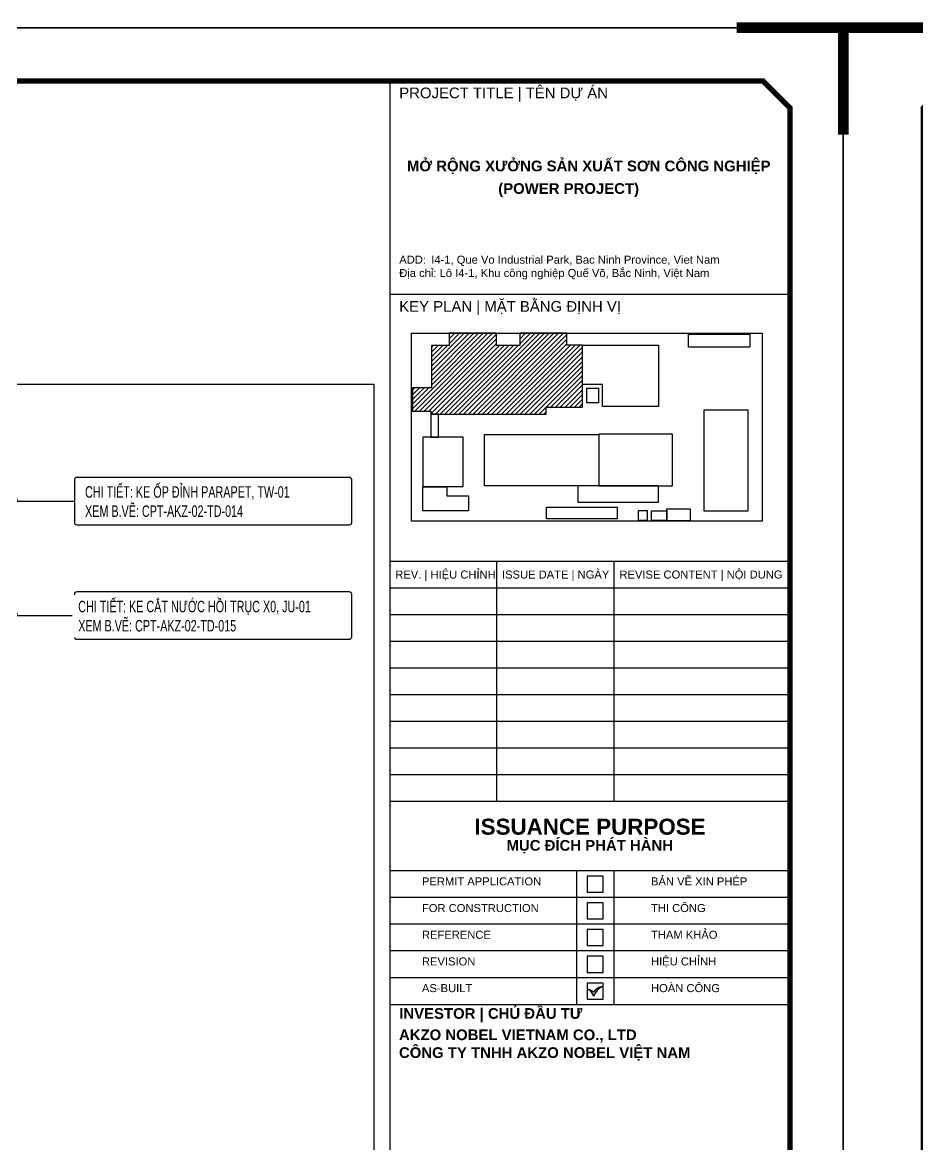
# Model space of a CAD drawing. Header units: inches. Extents: x 340055 to 349452, y -34649 to -30845.
# Drawn here: x 342622.6 to 342817.2, y -32534 to -32290.2 of the extents above; entities that cross this region are included whole.
import ezdxf

# ---------------------------------------------------------------- set-up
doc = ezdxf.new("R2010")
doc.units = ezdxf.units.IN
doc.header["$MEASUREMENT"] = 0
doc.layers.add('3', color=3, linetype='Continuous')
doc.layers.add('NET IN', color=3, linetype='Continuous')
for name, color, linetype, lineweight in [('TL-TIILE BLOCK A2$0$TL-TITLE BLOCK - TEXT @ 1', 7, 'Continuous', 25), ('TL-TIILE BLOCK A2$0$TL-TITLE BLOCK 1', 7, 'Continuous', 50), ('TL-TIILE BLOCK A2$0$TL-TITLE BLOCK 2', 7, 'Continuous', 25), ('TL-TITLE BLOCK - TEXT', 7, 'Continuous', 25)]:
    doc.layers.add(name, color=color, linetype=linetype, lineweight=lineweight)
doc.styles.add('ST1', font='times.ttf', dxfattribs={"width": 0.7})
doc.styles.add('ST1H', font='vnshxh.shx', dxfattribs={"width": 0.7})
doc.styles.add('TL-TIILE BLOCK A2$0$MEP-TEXT T.BLOCK 1', font='arial.ttf', dxfattribs={"height": 1.5})
doc.styles.add('TL-TIILE BLOCK A2$0$MEP-TEXT T.BLOCK 2', font='arial.ttf')
doc.styles.add('TL-TIILE BLOCK A2$0$MEP-TEXT T.BLOCK 3', font='arial.ttf', dxfattribs={"height": 3})
doc.dimstyles.new('100', dxfattribs={"dimtxt": 3, "dimasz": 1.5, "dimexe": 1, "dimexo": 0, "dimgap": 1, "dimtad": 1, "dimdec": 0, "dimlfac": 100, "dimzin": 0, "dimdsep": 46, "dimtxsty": 'ST1', "dimblk": 'OBLIQUE', "dimcen": 1, "dimdle": 1, "dimclrd": 8, "dimclre": 8, "dimclrt": 3, "dimadec": 0, "dimazin": 0, "dimtfac": 1, "dimtdec": 0, "dimtix": 1, "dimtmove": 1, "dimatfit": 3, "dimfxl": 0, "dimtolj": 1, "dimtzin": 0, "dimlwd": -1, "dimlwe": -1, "dimarcsym": 0})

# ---------------------------------------------------------------- blocks, each defined once
blk = doc.blocks.new('_Oblique')
at = {"color": 0, "linetype": 'ByBlock', "lineweight": -2}
blk.add_line((-0.5, -0.5), (0.5, 0.5), dxfattribs=at)
blk = doc.blocks.new('kt kien truc 1')
at = {"layer": 'TL-TIILE BLOCK A2$0$TL-TITLE BLOCK 2'}
h = blk.add_hatch(color=256, dxfattribs=at)
edge = h.paths.add_edge_path(flags=0)
edge.add_arc((549.2139918450921, 238.0123342127508), 2.366782411324562, 97.45215675905098, 148.1980778255848, ccw=False)
edge.add_arc((550.6404515332106, 237.0086335589203), 3.77234239109412, 117.3554627199894, 155.6927561452269)
edge.add_arc((545.3434936211415, 238.0292343677957), 1.933709643236496, 15.97547494096757, 63.33892493670959)
edge.add_arc((546.0383090538016, 238.1769748931256), 1.589796122815128, 42.920130800001516, 83.757719073408, ccw=False)
at = {"layer": 'TL-TITLE BLOCK - TEXT', "ltscale": 5}
h = blk.add_hatch(dxfattribs=at)
h.set_pattern_fill('ANSI31', color=252, scale=5)
h.set_pattern_definition([(45, (0.6056589822655951, 1.008431430836026), (-0.4419417382415922, 0.4419417382415922), [])])
h.paths.add_polyline_path([(545.1177861023643, 360.5188746352139), (542.2223066576844, 360.5188746352139), (542.2223066576844, 362.7441854701592), (533.3820605613091, 362.7441854701592), (533.3820605613091, 360.489272985706), (528.9963997413324, 360.489272985706), (528.9963997413324, 362.7441854701592), (520.1529842012496, 362.7441854701592), (520.1529842012496, 360.489272985706), (516.807868826867, 360.489272985706), (516.807868826867, 352.5540765176358), (513.2383765987797, 352.5560307979113), (513.2383765987797, 348.1560257390624), (516.7033966225081, 348.1560257390624), (516.7033984195259, 347.5972761715466), (538.3249932594535, 347.5972761715466), (538.3249932594535, 348.9171593409388), (545.1177861023643, 348.9171593409388)])
at = {"layer": 'Defpoints', "color": 8, "const_width": 2}
for points in [[(0, 400), (0, 420), (20, 420)], [(594, 400), (594, 420), (574, 420)]]:
    blk.add_lwpolyline(points, dxfattribs=at)
at = {"layer": 'Defpoints', "color": 8}
blk.add_lwpolyline([(0, 0), (594, 0), (594, 420), (0, 420)], close=True, dxfattribs=at)
at = {"layer": 'TL-TIILE BLOCK A2$0$TL-TITLE BLOCK 1', "const_width": 1}
blk.add_lwpolyline([(20, 10), (579, 10), (584, 15), (584, 405), (579, 410), (20, 410), (15, 405), (15, 15)], close=True, dxfattribs=at)
at = {"layer": 'TL-TIILE BLOCK A2$0$TL-TITLE BLOCK 2'}
for p, q in [((509, 410), (509, 10)), ((584, 370), (509, 370)), ((584, 320), (509, 320)), ((584, 320), (509, 320)), ((529, 320), (529, 275)), ((551, 320), (551, 275)), ((584, 315), (509, 315)), ((584, 310), (509, 310)), ((584, 305), (509, 305)), ((584, 300), (509, 300)), ((584, 295), (509, 295)), ((584, 290), (509, 290)), ((584, 285), (509, 285)), ((584, 280), (509, 280)), ((584, 275), (509, 275)), ((584, 262), (509, 262)), ((544, 262), (544, 237)), ((551, 262), (551, 237)), ((584, 257), (509, 257)), ((584, 252), (509, 252)), ((584, 247), (509, 247)), ((584, 242), (509, 242)), ((509, 237), (584, 237))]:
    blk.add_line(p, q, dxfattribs=at)
for points in [[(549, 261), (546, 261), (546, 258), (549, 258)], [(549, 256), (546, 256), (546, 253), (549, 253)], [(549, 251), (546, 251), (546, 248), (549, 248)], [(549, 246), (546, 246), (546, 243), (549, 243)], [(549, 241), (546, 241), (546, 238), (549, 238)]]:
    blk.add_lwpolyline(points, close=True, dxfattribs=at)
for centre, radius, start, end in [((546.0383090538016, 238.1769748931256), 1.589796122815128, 42.92013079818864, 83.7577190750383), ((545.3434936211415, 238.0292343677957), 1.933709643236496, 15.975474942857, 63.33892493793503), ((550.6404515332106, 237.0086335589203), 3.77234239109412, 117.3554627231242, 155.6927561454837), ((549.2139918450921, 238.0123342127508), 2.366782411324562, 97.45215675719368, 148.1980778286963)]:
    blk.add_arc(centre, radius, start, end, dxfattribs=at)
at = {"layer": 'TL-TITLE BLOCK - TEXT'}
for points in [[(513.0843749086725, 362.7441854701592), (578.8247749086495, 362.7441854701592), (578.8247749086495, 327.5695950043512), (513.0843749086725, 327.5695950043512)], [(565.0197749086492, 362.5901854701592), (576.4597749086479, 362.5901854701592), (576.4597749086479, 360.1701854701591), (565.0197749086492, 360.1701854701591)], [(545.9193340437341, 352.4767265426361), (548.1417643045697, 352.4767265426361), (548.1417643045697, 349.709275947921), (545.9193340437341, 349.709275947921)], [(518.1422005906679, 347.597173416777), (516.7033938057248, 347.597173416777), (516.7033938057248, 343.2695654701594), (518.1422005906679, 343.2695654701594)], [(567.9435752685094, 348.4325254701591), (576.1077749086489, 348.4325254701591), (576.1077749086489, 329.4465254701593), (567.9435752685094, 329.4465254701593)], [(522.740003228113, 343.2695654701594), (515.200189953488, 343.2695654701594), (515.200189953488, 334.0295654701595), (522.740003228113, 334.0295654701595)], [(526.7742643045694, 343.7691515726769), (548.2183425899239, 343.7691515726769), (548.2183425899239, 334.1771854262329), (526.7742643045694, 334.1771854262329)], [(548.2175679407246, 334.1771854262329), (562.0211425900561, 334.1771854262329), (562.0211425900561, 343.8571738350647), (548.2175679407246, 343.8571738350647)], [(544.2583425900357, 331.0971854701579), (559.3833309549555, 331.0971854701579), (559.3833309549555, 334.1771854701587), (544.2583425900357, 334.1771854701587)], [(538.3955244535391, 330.1801447864741), (551.595524453538, 330.1801447864741), (551.595524453538, 327.9801447864742), (538.3955244535391, 327.9801447864742)], [(557.3258380792267, 329.4927254701596), (555.557225030585, 329.4927254701596), (555.557225030585, 327.7241124215179), (557.3258380792267, 327.7241124215179)], [(558.0677521888811, 329.4927254701596), (560.9277521888798, 329.4927254701596), (560.9277521888798, 327.6858654701596), (558.0677521888811, 327.6858654701596)], [(560.9277521888798, 329.8858654701592), (565.3277521888795, 329.8858654701592), (565.3277521888795, 327.5978654701591), (560.9277521888798, 327.5978654701591)]]:
    blk.add_lwpolyline(points, close=True, dxfattribs=at)
for points in [[(545.1177861023643, 360.5188746352139), (542.2223066576844, 360.5188746352139), (542.2223066576844, 362.7441854701592), (533.3820605613091, 362.7441854701592), (533.3820605613091, 360.489272985706), (528.9963997413324, 360.489272985706), (528.9963997413324, 362.7441854701592), (520.1529842012496, 362.7441854701592), (520.1529842012496, 360.489272985706), (516.807868826867, 360.489272985706), (516.807868826867, 352.5540765176358), (513.2383765987797, 352.5560307979113), (513.2383765987797, 348.1560257390624), (516.7033966225081, 348.1560257390624), (516.7033984195259, 347.5972761715466), (538.3249932594535, 347.5972761715466), (538.3249932594535, 348.9171593409388), (545.1177861023643, 348.9171593409388), (545.1177861023643, 360.5188746352139)], [(545.1177861023643, 360.5188746352139), (559.3417941812022, 360.5188746352139), (559.3417941812022, 349.0275254910659), (548.8609472751341, 349.0275254910659), (548.8609472751341, 353.1412935113785), (545.1177861023643, 353.1412935113785), (545.1177861023643, 360.5188746352139)], [(515.1896699635508, 333.9601523785545), (519.6860387102242, 333.9601523785545), (519.6792643045683, 332.2911254701596), (523.7696699635508, 332.2924454701592), (523.7696699635508, 329.4927254701556), (515.1896699635508, 329.4927254701556), (515.1896699635508, 333.9601523785545), (515.1896699635508, 333.9601523785545)]]:
    blk.add_lwpolyline(points, dxfattribs=at)
at = {"layer": 'TL-TIILE BLOCK A2$0$TL-TITLE BLOCK - TEXT @ 1', "attachment_point": 1}
for s, width, heights, insert, char_height, style in [('PROJECT TITLE | TÊN DỰ ÁN', 66.54820784047115, [0], (510.7830321226938, 408.7947269506867), 2, 'TL-TIILE BLOCK A2$0$MEP-TEXT T.BLOCK 2'), ('\\pi0.50923;{\\fArial|b1|i0|c0|p34;MỞ RỘNG XƯỞNG SẢN XUẤT SƠN CÔNG NGHIỆP}', 68.8383701581688, [0], (511.7206365273505, 395.1045713495096), 2, 'TL-TIILE BLOCK A2$0$MEP-TEXT T.BLOCK 3'), ('\\pi0.50924;{\\fArial|b1|i0|c0|p34;(POWER PROJECT)}', 32.16893061262726, [0], (528.8229266895269, 390.8801033829131), 2, 'TL-TIILE BLOCK A2$0$MEP-TEXT T.BLOCK 3'), ('ADD:^II4-1, Que Vo Industrial Park, Bac Ninh Province, Viet Nam ', 66.54820784047115, [0], (510.7830321226938, 377.2947269506867), 1.5, 'TL-TIILE BLOCK A2$0$MEP-TEXT T.BLOCK 1'), ('Địa chỉ: Lô I4-1, Khu công nghiệp Quế Võ, Bắc Ninh, Việt Nam', 66.54820784047115, [0], (510.7830321226938, 374.7947269506867), 1.5, 'TL-TIILE BLOCK A2$0$MEP-TEXT T.BLOCK 1'), ('KEY PLAN | MẶT BẰNG ĐỊNH VỊ', 66.54820784047115, [0], (510.7830321226938, 368.7947269506867), 2, 'TL-TIILE BLOCK A2$0$MEP-TEXT T.BLOCK 2'), ('REV. | HIỆU CHỈNH', 37.61800927431796, [0], (510.0384513858444, 318.2947269506867), 1.5, 'TL-TIILE BLOCK A2$0$MEP-TEXT T.BLOCK 1'), ('ISSUE DATE | NGÀY', 37.61800927431796, [0], (530.0384513858444, 318.2947269506867), 1.5, 'TL-TIILE BLOCK A2$0$MEP-TEXT T.BLOCK 1'), ('REVISE CONTENT | NỘI DUNG', 37.61800927431796, [0], (552.0384513858444, 318.2947269506867), 1.5, 'TL-TIILE BLOCK A2$0$MEP-TEXT T.BLOCK 1'), ('\\pi11.8638;{\\fArial|b1|i0|c0|p34;ISSUANCE PURPOSE}', 66.54820784047115, [0], (513.0139460923456, 271.7947269506867), 3, 'TL-TIILE BLOCK A2$0$MEP-TEXT T.BLOCK 3'), ('\\pi17.8812;{\\fArial|b1|i0|c0|p34;MỤC ĐÍCH PHÁT HÀNH}', 66.54820784047115, [0], (513.0139460923456, 267.7947269506867), 2, 'TL-TIILE BLOCK A2$0$MEP-TEXT T.BLOCK 2'), ('PERMIT APPLICATION ', 44.99455841291456, [0], (515.0384513858444, 260.7947269506867), 1.5, 'TL-TIILE BLOCK A2$0$MEP-TEXT T.BLOCK 1'), ('BẢN VẼ XIN PHÉP', 44.99455841291456, [0], (557.9686990590562, 260.7947269506867), 1.5, 'TL-TIILE BLOCK A2$0$MEP-TEXT T.BLOCK 1'), ('FOR CONSTRUCTION', 44.99455841291456, [0], (515.0384513858444, 255.7947269506867), 1.5, 'TL-TIILE BLOCK A2$0$MEP-TEXT T.BLOCK 1'), ('THI CÔNG', 44.99455841291456, [0], (557.9686990590562, 255.7947269506867), 1.5, 'TL-TIILE BLOCK A2$0$MEP-TEXT T.BLOCK 1'), ('REFERENCE ', 44.99455841291456, [0], (515.0384513858444, 250.7947269506867), 1.5, 'TL-TIILE BLOCK A2$0$MEP-TEXT T.BLOCK 1'), ('THAM KHẢO', 44.99455841291456, [0], (557.9686990590562, 250.7947269506867), 1.5, 'TL-TIILE BLOCK A2$0$MEP-TEXT T.BLOCK 1'), ('HIỆU CHỈNH', 44.99455841291456, [1.552182810368349], (557.9686990590562, 245.7947269506867), 1.5, 'TL-TIILE BLOCK A2$0$MEP-TEXT T.BLOCK 1'), ('REVISION', 44.99455841291456, [1.552182810368349], (515.0384513858444, 245.7947269506867), 1.5, 'TL-TIILE BLOCK A2$0$MEP-TEXT T.BLOCK 1'), ('AS-BUILT ', 44.99455841291456, [0], (515.0384513858444, 240.7947269506867), 1.5, 'TL-TIILE BLOCK A2$0$MEP-TEXT T.BLOCK 1'), ('HOÀN CÔNG', 44.99455841291456, [0], (557.9686990590562, 240.7947269506867), 1.5, 'TL-TIILE BLOCK A2$0$MEP-TEXT T.BLOCK 1'), ('{\\fArial|b1|i0|c0|p34;INVESTOR | CHỦ ĐẦU TƯ}', 66.54820784047115, [0], (510.7830321226938, 236.2947269506867), 2, 'TL-TIILE BLOCK A2$0$MEP-TEXT T.BLOCK 2'), ('\\pi5.64586;{\\fArial|b1|i0|c0|p34;AKZO NOBEL VIETNAM CO., LTD\\PCÔNG TY TNHH AKZO NOBEL VIỆT NAM}', 66.54820784047115, [0], (505.0884846016852, 232.2947269506867), 2, 'TL-TIILE BLOCK A2$0$MEP-TEXT T.BLOCK 2')]:
    blk.add_mtext_dynamic_manual_height_columns(s, width=width, gutter_width=15, heights=heights, dxfattribs=dict(at, insert=insert, char_height=char_height, style=style))

msp = doc.modelspace()

# ---------------------------------------------------------------- linework, layer by layer
at = {"color": 8}
msp.add_lwpolyline([(342129.6243269027, -32368.74548168194), (342698.9622562447, -32368.74548168194), (342698.9622562447, -32720.32533779884), (342129.6243269027, -32720.32533779884)], close=True, dxfattribs=at)
at = {"color": 240, "true_color": 0xf90627}
for points in [[(342634.5003423719, -32388.95708394215), (342693.6155134944, -32388.95708394214, -0.414213562373095), (342694.1155134944, -32389.45708394214), (342694.1155134944, -32398.89178955543, -0.4142135623744628), (342693.6155134944, -32399.39178955543), (342634.5003423718, -32399.39178955543, -0.414213562373095), (342634.0003423718, -32398.89178955543), (342634.0003423719, -32389.45708394215, -0.4142135623717274)], [(342634.5003423719, -32413.85561679649), (342693.6155134944, -32413.85561679649, -0.414213562373095), (342694.1155134944, -32414.35561679649), (342694.1155134944, -32423.79032240978, -0.4142135623744628), (342693.6155134944, -32424.29032240978), (342634.5003423718, -32424.29032240978, -0.414213562373095), (342634.0003423718, -32423.79032240978), (342634.0003423719, -32414.35561679649, -0.4142135623717274)]]:
    msp.add_lwpolyline(points, format="xyb", close=True, dxfattribs=at)
at = {"layer": 'NET IN'}
msp.add_lwpolyline([(342801.0107627032, -32291.33487759363), (343489.790629483, -32291.33487759363), (343489.790629483, -32777.9354314418), (342801.0107627032, -32777.9354314418)], close=True, dxfattribs=at)

# ---------------------------------------------------------------- block references
at = {"layer": '3', "xscale": 1.159562065285868, "yscale": 1.159562065285868, "zscale": 1.159562065285868}
msp.add_blockref('kt kien truc 1', (342801.0107627032, -32778.35094501369), dxfattribs=at)

# ---------------------------------------------------------------- leaders
at = {"color": 240, "true_color": 0xf90627}
for points in [[(342618.4409595787, -32380.89763058435), (342621.4761427532, -32394.17443674879), (342634.0003423719, -32394.17443674879)], [(342618.4409595787, -32405.79616343869), (342621.4761427532, -32419.07296960313), (342634.0003423719, -32419.07296960313)]]:
    msp.add_leader(points, dimstyle='100', override={"dimgap": 1, "dimtad": 0, "dimfxl": 0.18}, dxfattribs=at)

# ---------------------------------------------------------------- next in the draw order: texts
at = {"layer": '3', "char_height": 2.5, "attachment_point": 4, "style": 'ST1H', "bg_fill": 2}
for s, insert in [('\\A1;CHI TIÕT: KE èP §ØNH PARAPET, TW-01\\PXEM b.VÏ: CPT-AKZ-02-TD-014 ', (342636.2443700345, -32394.29923376334)), ('\\A1;CHI TIÕT: ke c¾t n\xadíc håi trôc x0, ju-01\\PXEM b.VÏ: CPT-AKZ-02-TD-015 ', (342634.7569393773, -32419.19776661768))]:
    msp.add_mtext(s, dxfattribs=dict(at, insert=insert))

# ---------------------------------------------------------------- next in the draw order: linework, layer by layer
at = {"layer": 'NET IN'}
msp.add_lwpolyline([(342112.2308959234, -32291.33487759363), (342801.0107627032, -32291.33487759363), (342801.0107627032, -32777.9354314418), (342112.2308959234, -32777.9354314418)], close=True, dxfattribs=at)

# ---------------------------------------------------------------- next in the draw order: block references
at = {"layer": '3', "xscale": 1.159562065285868, "yscale": 1.159562065285868, "zscale": 1.159562065285868}
msp.add_blockref('kt kien truc 1', (342112.2308959234, -32778.35094501369), dxfattribs=at)

doc.saveas('drawing.dxf')
